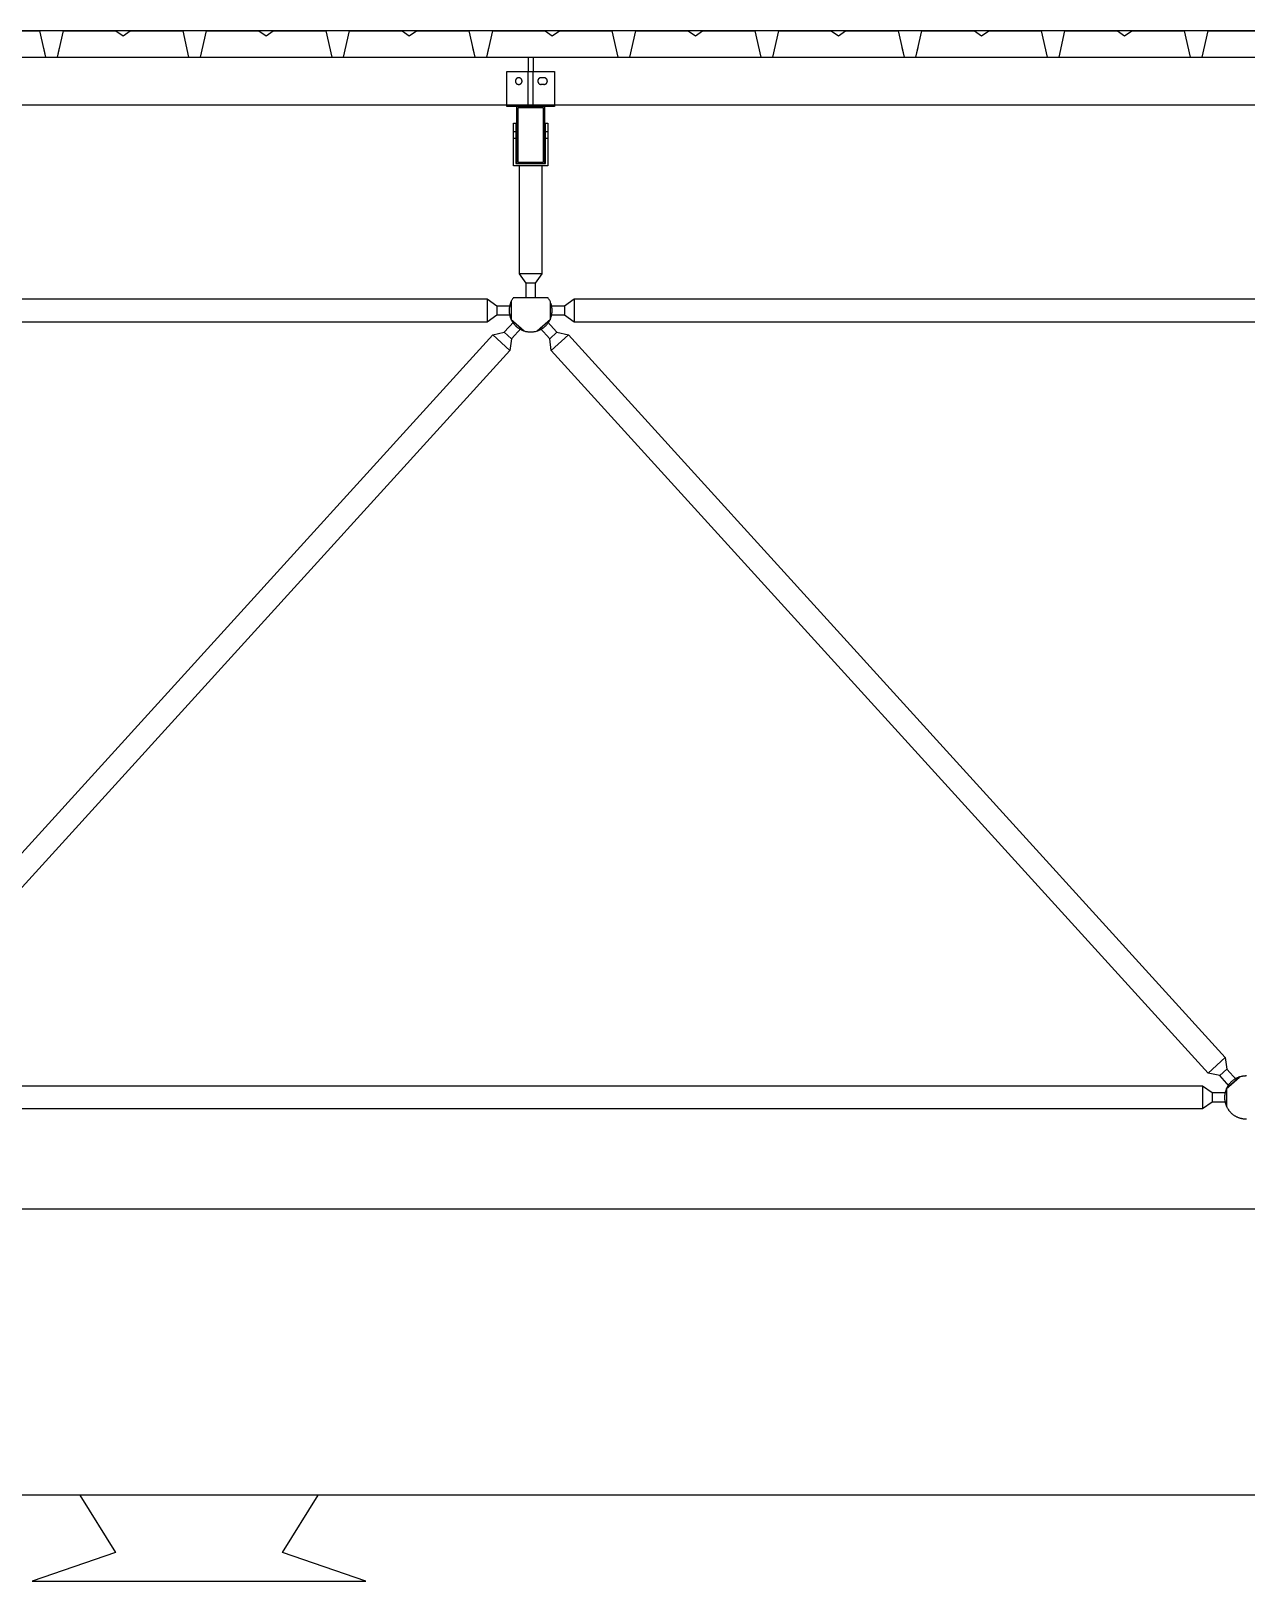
# Model space of a CAD drawing. Header units: centimetres. Extents: x 26200 to 152500, y -600 to 9300.
# Drawn here: x 145409.9 to 145664.7, y 1722 to 2047 of the extents above; entities that cross this region are included whole.
import ezdxf

# ---------------------------------------------------------------- set-up
doc = ezdxf.new("R2010")
doc.units = ezdxf.units.CM
doc.layers.add('ROTAS-KESIT-KANAL-UFLEME', color=20, linetype='Continuous')
doc.layers.add('ROTAS-MIMARI-KESIT', color=8, linetype='Continuous')

msp = doc.modelspace()

# ---------------------------------------------------------------- linework, layer by layer
at = {"layer": 'ROTAS-KESIT-KANAL-UFLEME'}
msp.add_lwpolyline([(145133.04, 1800), (145722.28, 1800), (145722.28, 1740), (145133.04, 1740)], close=True, dxfattribs=at)
msp.add_lwpolyline([(145420.17, 1740), (145427.67, 1728), (145410.17, 1722), (145480.17, 1722), (145462.67, 1728), (145470.17, 1740)], dxfattribs=at)
at = {"layer": 'ROTAS-MIMARI-KESIT'}
for points in [[(147194.7, 2046.99), (129122.2, 2046.99)], [(145400.74, 2046.99), (145411.74, 2046.99), (145412.99, 2041.49), (145415.49, 2041.49), (145415.93, 2043.44)], [(145412.54, 2043.44), (145412.99, 2041.49), (145415.49, 2041.49), (145416.74, 2046.99), (145427.74, 2046.99), (145429.24, 2045.99), (145430.74, 2046.99), (145441.74, 2046.99), (145442.99, 2041.49), (145445.49, 2041.49), (145446.74, 2046.99), (145457.74, 2046.99), (145459.24, 2045.99), (145460.74, 2046.99), (145471.74, 2046.99), (145472.99, 2041.49), (145475.49, 2041.49), (145476.74, 2046.99), (145487.74, 2046.99), (145489.24, 2045.99), (145490.74, 2046.99), (145501.74, 2046.99), (145502.99, 2041.49), (145505.49, 2041.49), (145505.93, 2043.44)], [(145502.54, 2043.44), (145502.99, 2041.49), (145505.49, 2041.49), (145506.74, 2046.99), (145517.74, 2046.99), (145519.24, 2045.99), (145520.74, 2046.99), (145531.74, 2046.99), (145532.99, 2041.49), (145535.49, 2041.49), (145536.74, 2046.99), (145547.74, 2046.99), (145549.24, 2045.99), (145550.74, 2046.99), (145561.74, 2046.99), (145562.99, 2041.49), (145565.49, 2041.49), (145566.74, 2046.99), (145577.74, 2046.99), (145579.24, 2045.99), (145580.74, 2046.99), (145591.74, 2046.99), (145592.99, 2041.49), (145595.49, 2041.49), (145595.93, 2043.44)], [(145592.54, 2043.44), (145592.99, 2041.49), (145595.49, 2041.49), (145596.74, 2046.99), (145607.74, 2046.99), (145609.24, 2045.99), (145610.74, 2046.99), (145621.74, 2046.99), (145622.99, 2041.49), (145625.49, 2041.49), (145626.74, 2046.99), (145637.74, 2046.99), (145639.24, 2045.99), (145640.74, 2046.99), (145651.74, 2046.99), (145652.99, 2041.49), (145655.49, 2041.49), (145656.74, 2046.99), (145667.74, 2046.99)], [(138119.7, 2041.49), (147187.2, 2041.49)], [(145514.2, 2041.49), (145514.2, 2038.49)], [(145515.2, 2041.49), (145515.2, 2038.49)], [(145514.2, 2031.49), (145514.2, 2038.49)], [(145515.2, 2031.49), (145515.2, 2038.49)], [(145516.9, 2037.19), (145516.88, 2037.19), (145516.87, 2037.19), (145516.85, 2037.18), (145516.83, 2037.18), (145516.82, 2037.18), (145516.8, 2037.18), (145516.79, 2037.18), (145516.77, 2037.17), (145516.75, 2037.17), (145516.74, 2037.17), (145516.72, 2037.16), (145516.7, 2037.16), (145516.69, 2037.15), (145516.67, 2037.15), (145516.66, 2037.14), (145516.64, 2037.14), (145516.62, 2037.13), (145516.61, 2037.12), (145516.59, 2037.12), (145516.58, 2037.11), (145516.56, 2037.1), (145516.54, 2037.09), (145516.53, 2037.08), (145516.51, 2037.07), (145516.5, 2037.06), (145516.48, 2037.05), (145516.47, 2037.04), (145516.46, 2037.03), (145516.44, 2037.02), (145516.43, 2037.01), (145516.42, 2036.99), (145516.4, 2036.98), (145516.39, 2036.97), (145516.38, 2036.96), (145516.37, 2036.94), (145516.35, 2036.93), (145516.34, 2036.91), (145516.33, 2036.9), (145516.32, 2036.88), (145516.31, 2036.87), (145516.3, 2036.85), (145516.29, 2036.84), (145516.28, 2036.82), (145516.28, 2036.81), (145516.27, 2036.79), (145516.26, 2036.78), (145516.25, 2036.76), (145516.25, 2036.74), (145516.24, 2036.73), (145516.23, 2036.71), (145516.23, 2036.7), (145516.22, 2036.68), (145516.22, 2036.66), (145516.22, 2036.65), (145516.21, 2036.63), (145516.21, 2036.61), (145516.21, 2036.6), (145516.2, 2036.58), (145516.2, 2036.57), (145516.2, 2036.55), (145516.2, 2036.53), (145516.2, 2036.52), (145516.2, 2036.5), (145516.2, 2036.49), (145516.2, 2036.47), (145516.2, 2036.46), (145516.2, 2036.44), (145516.2, 2036.42), (145516.2, 2036.41), (145516.2, 2036.39), (145516.21, 2036.38), (145516.21, 2036.36), (145516.21, 2036.34), (145516.22, 2036.33), (145516.22, 2036.31), (145516.22, 2036.29), (145516.23, 2036.28), (145516.23, 2036.26), (145516.24, 2036.25), (145516.25, 2036.23), (145516.25, 2036.21), (145516.26, 2036.2), (145516.27, 2036.18), (145516.28, 2036.16), (145516.28, 2036.15), (145516.29, 2036.13), (145516.3, 2036.12), (145516.31, 2036.1), (145516.32, 2036.09), (145516.33, 2036.07), (145516.34, 2036.06), (145516.35, 2036.05), (145516.37, 2036.03), (145516.38, 2036.02), (145516.39, 2036), (145516.4, 2035.99), (145516.42, 2035.98), (145516.43, 2035.97), (145516.44, 2035.95), (145516.46, 2035.94), (145516.47, 2035.93), (145516.48, 2035.92), (145516.5, 2035.91), (145516.51, 2035.9), (145516.53, 2035.89), (145516.54, 2035.88), (145516.56, 2035.87), (145516.58, 2035.86), (145516.59, 2035.86), (145516.61, 2035.85), (145516.62, 2035.84), (145516.64, 2035.84), (145516.66, 2035.83), (145516.67, 2035.82), (145516.69, 2035.82), (145516.7, 2035.81), (145516.72, 2035.81), (145516.74, 2035.81), (145516.75, 2035.8), (145516.77, 2035.8), (145516.79, 2035.8), (145516.8, 2035.79), (145516.82, 2035.79), (145516.83, 2035.79), (145516.85, 2035.79), (145516.87, 2035.79), (145516.88, 2035.79), (145516.9, 2035.79)], [(145517.5, 2037.19), (145516.9, 2037.19)], [(145517.5, 2035.79), (145516.9, 2035.79)], [(145517.5, 2035.79), (145517.51, 2035.79), (145517.53, 2035.79), (145517.54, 2035.79), (145517.56, 2035.79), (145517.58, 2035.79), (145517.59, 2035.79), (145517.61, 2035.8), (145517.62, 2035.8), (145517.64, 2035.8), (145517.66, 2035.81), (145517.67, 2035.81), (145517.69, 2035.81), (145517.71, 2035.82), (145517.72, 2035.82), (145517.74, 2035.83), (145517.76, 2035.84), (145517.77, 2035.84), (145517.79, 2035.85), (145517.8, 2035.86), (145517.82, 2035.86), (145517.83, 2035.87), (145517.85, 2035.88), (145517.87, 2035.89), (145517.88, 2035.9), (145517.9, 2035.91), (145517.91, 2035.92), (145517.92, 2035.93), (145517.94, 2035.94), (145517.95, 2035.95), (145517.97, 2035.97), (145517.98, 2035.98), (145517.99, 2035.99), (145518.01, 2036), (145518.02, 2036.02), (145518.03, 2036.03), (145518.04, 2036.05), (145518.05, 2036.06), (145518.06, 2036.07), (145518.07, 2036.09), (145518.08, 2036.1), (145518.09, 2036.12), (145518.1, 2036.13), (145518.11, 2036.15), (145518.12, 2036.16), (145518.13, 2036.18), (145518.13, 2036.2), (145518.14, 2036.21), (145518.15, 2036.23), (145518.15, 2036.25), (145518.16, 2036.26), (145518.17, 2036.28), (145518.17, 2036.29), (145518.17, 2036.31), (145518.18, 2036.33), (145518.18, 2036.34), (145518.19, 2036.36), (145518.19, 2036.38), (145518.19, 2036.39), (145518.19, 2036.41), (145518.19, 2036.42), (145518.2, 2036.44), (145518.2, 2036.46), (145518.2, 2036.47), (145518.2, 2036.49), (145518.2, 2036.5), (145518.2, 2036.52), (145518.2, 2036.53), (145518.19, 2036.55), (145518.19, 2036.57), (145518.19, 2036.58), (145518.19, 2036.6), (145518.19, 2036.61), (145518.18, 2036.63), (145518.18, 2036.65), (145518.17, 2036.66), (145518.17, 2036.68), (145518.17, 2036.7), (145518.16, 2036.71), (145518.15, 2036.73), (145518.15, 2036.74), (145518.14, 2036.76), (145518.13, 2036.78), (145518.13, 2036.79), (145518.12, 2036.81), (145518.11, 2036.82), (145518.1, 2036.84), (145518.09, 2036.85), (145518.08, 2036.87), (145518.07, 2036.88), (145518.06, 2036.9), (145518.05, 2036.91), (145518.04, 2036.93), (145518.03, 2036.94), (145518.02, 2036.96), (145518.01, 2036.97), (145517.99, 2036.98), (145517.98, 2036.99), (145517.97, 2037.01), (145517.95, 2037.02), (145517.94, 2037.03), (145517.92, 2037.04), (145517.91, 2037.05), (145517.9, 2037.06), (145517.88, 2037.07), (145517.87, 2037.08), (145517.85, 2037.09), (145517.83, 2037.1), (145517.82, 2037.11), (145517.8, 2037.12), (145517.79, 2037.12), (145517.77, 2037.13), (145517.76, 2037.14), (145517.74, 2037.14), (145517.72, 2037.15), (145517.71, 2037.15), (145517.69, 2037.16), (145517.67, 2037.16), (145517.66, 2037.17), (145517.64, 2037.17), (145517.62, 2037.17), (145517.61, 2037.18), (145517.59, 2037.18), (145517.58, 2037.18), (145517.56, 2037.18), (145517.54, 2037.18), (145517.53, 2037.19), (145517.51, 2037.19), (145517.5, 2037.19)], [(138119.7, 2031.49), (147187.2, 2031.49)], [(145509.7, 2031.49), (145519.7, 2031.49)], [(145517.7, 2019.19), (145517.7, 2031.19), (145511.7, 2031.19), (145511.7, 2019.19)], [(145511.1, 2025.89), (145511.6, 2025.89)], [(145517.8, 2025.89), (145518.3, 2025.89)], [(145511.1, 2024.49), (145511.6, 2024.49)], [(145517.8, 2024.49), (145518.3, 2024.49)], [(145512.28, 2018.69), (145512.28, 1996.09), (145513.7, 1994.09), (145513.7, 1991.09)], [(145515.7, 1991.09), (145515.7, 1994.09), (145517.11, 1996.09), (145517.11, 2018.69)], [(145517.11, 1996.09), (145512.28, 1996.09)], [(145515.7, 1994.09), (145513.7, 1994.09)], [(145218.8, 1989.39), (145221.8, 1989.39), (145223.8, 1990.8), (145505.6, 1990.8), (145507.6, 1989.39), (145510.6, 1989.39)], [(145505.6, 1990.8), (145505.6, 1985.97)], [(145507.6, 1989.39), (145507.6, 1987.39)], [(145511.1, 1991.09), (145511.01, 1990.97), (145510.93, 1990.84), (145510.85, 1990.71), (145510.77, 1990.58), (145510.7, 1990.45), (145510.63, 1990.31), (145510.56, 1990.17), (145510.51, 1990.02), (145510.45, 1989.88), (145510.43, 1989.8), (145510.4, 1989.73), (145510.38, 1989.65), (145510.36, 1989.57), (145510.34, 1989.5), (145510.32, 1989.42), (145510.3, 1989.34), (145510.28, 1989.26), (145510.27, 1989.19), (145510.26, 1989.11), (145510.24, 1989.03), (145510.23, 1988.95), (145510.22, 1988.87), (145510.22, 1988.79), (145510.21, 1988.71), (145510.2, 1988.63), (145510.2, 1988.55), (145510.2, 1988.47), (145510.2, 1988.39), (145510.2, 1988.31), (145510.2, 1988.23), (145510.2, 1988.15), (145510.21, 1988.07), (145510.21, 1987.99), (145510.22, 1987.92), (145510.23, 1987.84), (145510.24, 1987.76), (145510.25, 1987.68), (145510.28, 1987.53), (145510.31, 1987.37), (145510.35, 1987.22), (145510.39, 1987.07), (145510.44, 1986.93), (145510.49, 1986.79), (145510.55, 1986.65), (145510.61, 1986.51), (145510.67, 1986.37), (145510.74, 1986.24), (145510.81, 1986.11), (145510.89, 1985.98), (145510.98, 1985.86), (145511.07, 1985.73), (145511.16, 1985.61), (145511.26, 1985.49), (145511.36, 1985.37), (145511.47, 1985.25), (145511.52, 1985.2), (145511.58, 1985.14), (145511.64, 1985.09), (145511.69, 1985.04), (145511.75, 1984.98), (145511.81, 1984.93), (145511.88, 1984.88), (145511.94, 1984.83), (145512, 1984.78), (145512.07, 1984.74), (145512.13, 1984.69), (145512.2, 1984.65), (145512.26, 1984.6), (145512.33, 1984.56), (145512.4, 1984.52), (145512.47, 1984.48), (145512.54, 1984.44), (145512.61, 1984.4), (145512.68, 1984.36), (145512.75, 1984.33), (145512.82, 1984.3), (145512.9, 1984.26), (145512.97, 1984.23), (145513.04, 1984.2), (145513.12, 1984.17), (145513.19, 1984.15), (145513.27, 1984.12), (145513.34, 1984.1), (145513.49, 1984.05), (145513.64, 1984.01), (145513.79, 1983.98), (145513.95, 1983.95), (145514.1, 1983.93), (145514.25, 1983.91), (145514.4, 1983.9), (145514.55, 1983.89), (145514.7, 1983.89), (145514.85, 1983.89), (145515, 1983.9), (145515.15, 1983.91), (145515.3, 1983.93), (145515.45, 1983.95), (145515.6, 1983.98), (145515.75, 1984.01), (145515.9, 1984.05), (145516.05, 1984.1), (145516.13, 1984.12), (145516.2, 1984.15), (145516.28, 1984.17), (145516.35, 1984.2), (145516.43, 1984.23), (145516.5, 1984.26), (145516.57, 1984.3), (145516.64, 1984.33), (145516.71, 1984.36), (145516.79, 1984.4), (145516.86, 1984.44), (145516.93, 1984.48), (145516.99, 1984.52), (145517.06, 1984.56), (145517.13, 1984.6), (145517.2, 1984.65), (145517.26, 1984.69), (145517.33, 1984.74), (145517.39, 1984.78), (145517.46, 1984.83), (145517.52, 1984.88), (145517.58, 1984.93), (145517.64, 1984.98), (145517.7, 1985.04), (145517.76, 1985.09), (145517.82, 1985.14), (145517.87, 1985.2), (145517.93, 1985.25), (145518.04, 1985.37), (145518.14, 1985.49), (145518.24, 1985.61), (145518.33, 1985.73), (145518.42, 1985.86), (145518.5, 1985.98), (145518.58, 1986.11), (145518.65, 1986.24), (145518.72, 1986.37), (145518.79, 1986.51), (145518.85, 1986.65), (145518.9, 1986.79), (145518.95, 1986.93), (145519, 1987.07), (145519.04, 1987.22), (145519.08, 1987.37), (145519.11, 1987.53), (145519.14, 1987.68), (145519.15, 1987.76), (145519.16, 1987.84), (145519.17, 1987.92), (145519.18, 1987.99), (145519.19, 1988.07), (145519.19, 1988.15), (145519.19, 1988.23), (145519.2, 1988.31), (145519.2, 1988.39), (145519.2, 1988.47), (145519.19, 1988.55), (145519.19, 1988.63), (145519.19, 1988.71), (145519.18, 1988.79), (145519.17, 1988.87), (145519.16, 1988.95), (145519.15, 1989.03), (145519.14, 1989.11), (145519.13, 1989.19), (145519.11, 1989.26), (145519.09, 1989.34), (145519.08, 1989.42), (145519.06, 1989.5), (145519.04, 1989.57), (145519.02, 1989.65), (145518.99, 1989.73), (145518.97, 1989.8), (145518.94, 1989.88), (145518.89, 1990.02), (145518.83, 1990.17), (145518.77, 1990.31), (145518.7, 1990.45), (145518.63, 1990.58), (145518.55, 1990.71), (145518.47, 1990.84), (145518.38, 1990.97), (145518.3, 1991.09)], [(145510.6, 1990.24), (145510.6, 1986.53)], [(145511.1, 1991.09), (145518.3, 1991.09)], [(145518.8, 1989.39), (145521.8, 1989.39), (145523.8, 1990.8), (145805.6, 1990.8), (145807.6, 1989.39), (145810.6, 1989.39)], [(145518.8, 1990.24), (145518.8, 1986.53)], [(145521.8, 1989.39), (145521.8, 1987.39)], [(145523.8, 1990.8), (145523.8, 1985.97)], [(145510.6, 1987.39), (145507.6, 1987.39), (145505.6, 1985.97), (145223.8, 1985.97), (145221.8, 1987.39), (145218.8, 1987.39)], [(145510.57, 1986.6), (145513.31, 1984.11)], [(145516.08, 1984.11), (145518.83, 1986.6)], [(145810.6, 1987.39), (145807.6, 1987.39), (145805.6, 1985.97), (145523.8, 1985.97), (145521.8, 1987.39), (145518.8, 1987.39)], [(145506.79, 1983.28), (145510.36, 1980.03)], [(145509.18, 1983.81), (145510.66, 1982.46)], [(145518.73, 1982.46), (145520.21, 1983.81)], [(145519.03, 1980.03), (145522.61, 1983.28)], [(145656.79, 1828.5), (145660.36, 1831.74)], [(145659.18, 1827.97), (145660.66, 1829.31)], [(145664.8, 1827.89), (145664.7, 1827.89), (145664.6, 1827.89), (145664.5, 1827.88), (145664.4, 1827.88), (145664.29, 1827.87), (145664.19, 1827.86), (145664.09, 1827.84), (145663.98, 1827.83), (145663.88, 1827.81), (145663.77, 1827.79), (145663.67, 1827.77), (145663.56, 1827.74), (145663.46, 1827.71), (145663.35, 1827.68), (145663.25, 1827.65), (145663.15, 1827.61), (145663.04, 1827.57), (145662.94, 1827.53), (145662.83, 1827.48), (145662.73, 1827.43), (145662.63, 1827.38), (145662.53, 1827.33), (145662.43, 1827.27), (145662.33, 1827.21), (145662.24, 1827.15), (145662.14, 1827.09), (145662.04, 1827.02), (145661.95, 1826.95), (145661.86, 1826.88), (145661.77, 1826.81), (145661.68, 1826.73), (145661.6, 1826.65), (145661.52, 1826.57), (145661.43, 1826.49), (145661.36, 1826.4), (145661.28, 1826.31), (145661.2, 1826.22), (145661.13, 1826.13), (145661.06, 1826.04), (145661, 1825.94), (145660.93, 1825.85), (145660.87, 1825.75), (145660.81, 1825.65), (145660.75, 1825.55), (145660.7, 1825.45), (145660.65, 1825.35), (145660.6, 1825.25), (145660.56, 1825.15), (145660.51, 1825.04), (145660.47, 1824.94), (145660.44, 1824.83), (145660.4, 1824.73), (145660.37, 1824.62), (145660.34, 1824.52), (145660.32, 1824.41), (145660.29, 1824.31), (145660.27, 1824.21), (145660.25, 1824.1), (145660.24, 1824), (145660.23, 1823.89), (145660.22, 1823.79), (145660.21, 1823.69), (145660.2, 1823.59), (145660.2, 1823.49), (145660.2, 1823.39), (145660.2, 1823.29), (145660.2, 1823.19), (145660.21, 1823.08), (145660.22, 1822.98), (145660.23, 1822.88), (145660.24, 1822.78), (145660.25, 1822.67), (145660.27, 1822.57), (145660.29, 1822.46), (145660.32, 1822.36), (145660.34, 1822.25), (145660.37, 1822.15), (145660.4, 1822.04), (145660.44, 1821.94), (145660.47, 1821.83), (145660.51, 1821.73), (145660.56, 1821.63), (145660.6, 1821.52), (145660.65, 1821.42), (145660.7, 1821.32), (145660.75, 1821.22), (145660.81, 1821.12), (145660.87, 1821.02), (145660.93, 1820.92), (145661, 1820.83), (145661.06, 1820.73), (145661.13, 1820.64), (145661.2, 1820.55), (145661.28, 1820.46), (145661.36, 1820.37), (145661.43, 1820.29), (145661.52, 1820.2), (145661.6, 1820.12), (145661.68, 1820.04), (145661.77, 1819.97), (145661.86, 1819.89), (145661.95, 1819.82), (145662.04, 1819.75), (145662.14, 1819.68), (145662.24, 1819.62), (145662.33, 1819.56), (145662.43, 1819.5), (145662.53, 1819.44), (145662.63, 1819.39), (145662.73, 1819.34), (145662.83, 1819.29), (145662.94, 1819.25), (145663.04, 1819.2), (145663.15, 1819.16), (145663.25, 1819.13), (145663.35, 1819.09), (145663.46, 1819.06), (145663.56, 1819.03), (145663.67, 1819.01), (145663.77, 1818.98), (145663.88, 1818.96), (145663.98, 1818.94), (145664.09, 1818.93), (145664.19, 1818.92), (145664.29, 1818.9), (145664.4, 1818.9), (145664.5, 1818.89), (145664.6, 1818.89), (145664.7, 1818.89), (145664.8, 1818.89)], [(145660.57, 1825.17), (145663.31, 1827.67)], [(145368.8, 1824.39), (145371.8, 1824.39), (145373.8, 1825.8), (145655.6, 1825.8), (145657.6, 1824.39), (145660.6, 1824.39)], [(145655.6, 1825.8), (145655.6, 1820.97)], [(145657.6, 1824.39), (145657.6, 1822.39)], [(145660.6, 1825.24), (145660.6, 1821.53)], [(145660.6, 1822.39), (145657.6, 1822.39), (145655.6, 1820.97), (145373.8, 1820.97), (145371.8, 1822.39), (145368.8, 1822.39)]]:
    msp.add_lwpolyline(points, dxfattribs=at)
for points in [[(145509.7, 2038.49), (145519.7, 2038.49), (145519.7, 2031.19), (145509.7, 2031.19)], [(145512.9, 2036.49), (145512.9, 2036.5), (145512.9, 2036.52), (145512.9, 2036.53), (145512.89, 2036.55), (145512.89, 2036.57), (145512.89, 2036.58), (145512.89, 2036.6), (145512.89, 2036.61), (145512.88, 2036.63), (145512.88, 2036.65), (145512.87, 2036.66), (145512.87, 2036.68), (145512.87, 2036.7), (145512.86, 2036.71), (145512.85, 2036.73), (145512.85, 2036.74), (145512.84, 2036.76), (145512.83, 2036.78), (145512.83, 2036.79), (145512.82, 2036.81), (145512.81, 2036.82), (145512.8, 2036.84), (145512.79, 2036.85), (145512.78, 2036.87), (145512.77, 2036.88), (145512.76, 2036.9), (145512.75, 2036.91), (145512.74, 2036.93), (145512.73, 2036.94), (145512.72, 2036.96), (145512.71, 2036.97), (145512.69, 2036.98), (145512.68, 2036.99), (145512.67, 2037.01), (145512.65, 2037.02), (145512.64, 2037.03), (145512.62, 2037.04), (145512.61, 2037.05), (145512.6, 2037.06), (145512.58, 2037.07), (145512.57, 2037.08), (145512.55, 2037.09), (145512.53, 2037.1), (145512.52, 2037.11), (145512.5, 2037.12), (145512.49, 2037.12), (145512.47, 2037.13), (145512.46, 2037.14), (145512.44, 2037.14), (145512.42, 2037.15), (145512.41, 2037.15), (145512.39, 2037.16), (145512.37, 2037.16), (145512.36, 2037.17), (145512.34, 2037.17), (145512.32, 2037.17), (145512.31, 2037.18), (145512.29, 2037.18), (145512.28, 2037.18), (145512.26, 2037.18), (145512.24, 2037.18), (145512.23, 2037.19), (145512.21, 2037.19), (145512.2, 2037.19), (145512.18, 2037.19), (145512.17, 2037.19), (145512.15, 2037.18), (145512.13, 2037.18), (145512.12, 2037.18), (145512.1, 2037.18), (145512.09, 2037.18), (145512.07, 2037.17), (145512.05, 2037.17), (145512.04, 2037.17), (145512.02, 2037.16), (145512, 2037.16), (145511.99, 2037.15), (145511.97, 2037.15), (145511.96, 2037.14), (145511.94, 2037.14), (145511.92, 2037.13), (145511.91, 2037.12), (145511.89, 2037.12), (145511.88, 2037.11), (145511.86, 2037.1), (145511.84, 2037.09), (145511.83, 2037.08), (145511.81, 2037.07), (145511.8, 2037.06), (145511.78, 2037.05), (145511.77, 2037.04), (145511.76, 2037.03), (145511.74, 2037.02), (145511.73, 2037.01), (145511.72, 2036.99), (145511.7, 2036.98), (145511.69, 2036.97), (145511.68, 2036.96), (145511.67, 2036.94), (145511.65, 2036.93), (145511.64, 2036.91), (145511.63, 2036.9), (145511.62, 2036.88), (145511.61, 2036.87), (145511.6, 2036.85), (145511.59, 2036.84), (145511.58, 2036.82), (145511.58, 2036.81), (145511.57, 2036.79), (145511.56, 2036.78), (145511.55, 2036.76), (145511.55, 2036.74), (145511.54, 2036.73), (145511.53, 2036.71), (145511.53, 2036.7), (145511.52, 2036.68), (145511.52, 2036.66), (145511.52, 2036.65), (145511.51, 2036.63), (145511.51, 2036.61), (145511.51, 2036.6), (145511.5, 2036.58), (145511.5, 2036.57), (145511.5, 2036.55), (145511.5, 2036.53), (145511.5, 2036.52), (145511.5, 2036.5), (145511.5, 2036.49), (145511.5, 2036.47), (145511.5, 2036.46), (145511.5, 2036.44), (145511.5, 2036.42), (145511.5, 2036.41), (145511.5, 2036.39), (145511.51, 2036.38), (145511.51, 2036.36), (145511.51, 2036.34), (145511.52, 2036.33), (145511.52, 2036.31), (145511.52, 2036.29), (145511.53, 2036.28), (145511.53, 2036.26), (145511.54, 2036.25), (145511.55, 2036.23), (145511.55, 2036.21), (145511.56, 2036.2), (145511.57, 2036.18), (145511.58, 2036.16), (145511.58, 2036.15), (145511.59, 2036.13), (145511.6, 2036.12), (145511.61, 2036.1), (145511.62, 2036.09), (145511.63, 2036.07), (145511.64, 2036.06), (145511.65, 2036.05), (145511.67, 2036.03), (145511.68, 2036.02), (145511.69, 2036), (145511.7, 2035.99), (145511.72, 2035.98), (145511.73, 2035.97), (145511.74, 2035.95), (145511.76, 2035.94), (145511.77, 2035.93), (145511.78, 2035.92), (145511.8, 2035.91), (145511.81, 2035.9), (145511.83, 2035.89), (145511.84, 2035.88), (145511.86, 2035.87), (145511.88, 2035.86), (145511.89, 2035.86), (145511.91, 2035.85), (145511.92, 2035.84), (145511.94, 2035.84), (145511.96, 2035.83), (145511.97, 2035.82), (145511.99, 2035.82), (145512, 2035.81), (145512.02, 2035.81), (145512.04, 2035.81), (145512.05, 2035.8), (145512.07, 2035.8), (145512.09, 2035.8), (145512.1, 2035.79), (145512.12, 2035.79), (145512.13, 2035.79), (145512.15, 2035.79), (145512.17, 2035.79), (145512.18, 2035.79), (145512.2, 2035.79), (145512.21, 2035.79), (145512.23, 2035.79), (145512.24, 2035.79), (145512.26, 2035.79), (145512.28, 2035.79), (145512.29, 2035.79), (145512.31, 2035.8), (145512.32, 2035.8), (145512.34, 2035.8), (145512.36, 2035.81), (145512.37, 2035.81), (145512.39, 2035.81), (145512.41, 2035.82), (145512.42, 2035.82), (145512.44, 2035.83), (145512.46, 2035.84), (145512.47, 2035.84), (145512.49, 2035.85), (145512.5, 2035.86), (145512.52, 2035.86), (145512.53, 2035.87), (145512.55, 2035.88), (145512.57, 2035.89), (145512.58, 2035.9), (145512.6, 2035.91), (145512.61, 2035.92), (145512.62, 2035.93), (145512.64, 2035.94), (145512.65, 2035.95), (145512.67, 2035.97), (145512.68, 2035.98), (145512.69, 2035.99), (145512.71, 2036), (145512.72, 2036.02), (145512.73, 2036.03), (145512.74, 2036.05), (145512.75, 2036.06), (145512.76, 2036.07), (145512.77, 2036.09), (145512.78, 2036.1), (145512.79, 2036.12), (145512.8, 2036.13), (145512.81, 2036.15), (145512.82, 2036.16), (145512.83, 2036.18), (145512.83, 2036.2), (145512.84, 2036.21), (145512.85, 2036.23), (145512.85, 2036.25), (145512.86, 2036.26), (145512.87, 2036.28), (145512.87, 2036.29), (145512.87, 2036.31), (145512.88, 2036.33), (145512.88, 2036.34), (145512.89, 2036.36), (145512.89, 2036.38), (145512.89, 2036.39), (145512.89, 2036.41), (145512.89, 2036.42), (145512.9, 2036.44), (145512.9, 2036.46), (145512.9, 2036.47)], [(145517.4, 2030.89), (145512, 2030.89), (145512, 2019.49), (145517.4, 2019.49)], [(145511.1, 2027.69), (145511.6, 2027.69), (145511.6, 2019.19), (145517.8, 2019.19), (145517.8, 2027.69), (145518.3, 2027.69), (145518.3, 2018.69), (145511.1, 2018.69)], [(145366.72, 1827.09), (145368.73, 1829.31), (145369.03, 1831.74), (145506.79, 1983.28), (145509.18, 1983.81), (145511.2, 1986.03), (145512.68, 1984.68), (145510.66, 1982.46), (145510.36, 1980.03), (145372.61, 1828.5), (145370.21, 1827.97), (145368.2, 1825.75)], [(145661.2, 1825.75), (145659.18, 1827.97), (145656.79, 1828.5), (145519.03, 1980.03), (145518.73, 1982.46), (145516.72, 1984.68), (145518.2, 1986.03), (145520.21, 1983.81), (145522.61, 1983.28), (145660.36, 1831.74), (145660.66, 1829.31), (145662.68, 1827.09)]]:
    msp.add_lwpolyline(points, close=True, dxfattribs=at)

doc.saveas('drawing.dxf')
